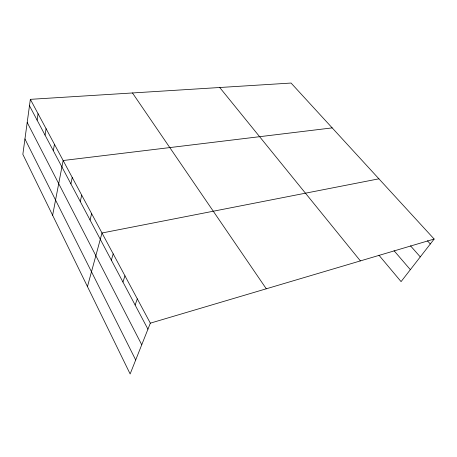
<?xml version="1.0" encoding="UTF-8"?>
<svg xmlns="http://www.w3.org/2000/svg" width="457" height="457" viewBox="0 0 457 457"><rect width="100%" height="100%" fill="white"/><g stroke="black" fill="none" stroke-linecap="round" stroke-linejoin="round"><path stroke-width="0.69" d="M30.351 99.34L22.85 154.34L130.142 373.952L150.336 323.162L30.351 99.34L291.063 83.048L434.15 239.04L401.075 281.621L378.967 255.229M37.108 120.134L38.062 113.719M45.043 135.101L46.083 128.685M53.309 150.684L54.44 144.269M52.624 215.287L63.146 160.516L332.199 127.891M70.892 183.857L72.229 177.459M80.261 201.531L81.717 195.156M90.052 219.994L91.629 213.648M87.464 286.596L102.002 232.996L378.91 178.818M111.342 260.147L113.205 253.886M122.939 282.02L124.961 275.828M135.123 305.008L137.323 298.889M150.336 323.162L434.15 239.04M427.438 240.805L430.317 243.975M410.523 245.849L420.28 256.897M394.065 250.733L410.346 269.687M219.72 87.504L360.384 260.901M132.473 92.96L266.288 288.795M29.477 105.744L147.942 329.189M27.197 122.465L141.739 344.778M24.946 138.974L135.695 359.979"/></g></svg>
